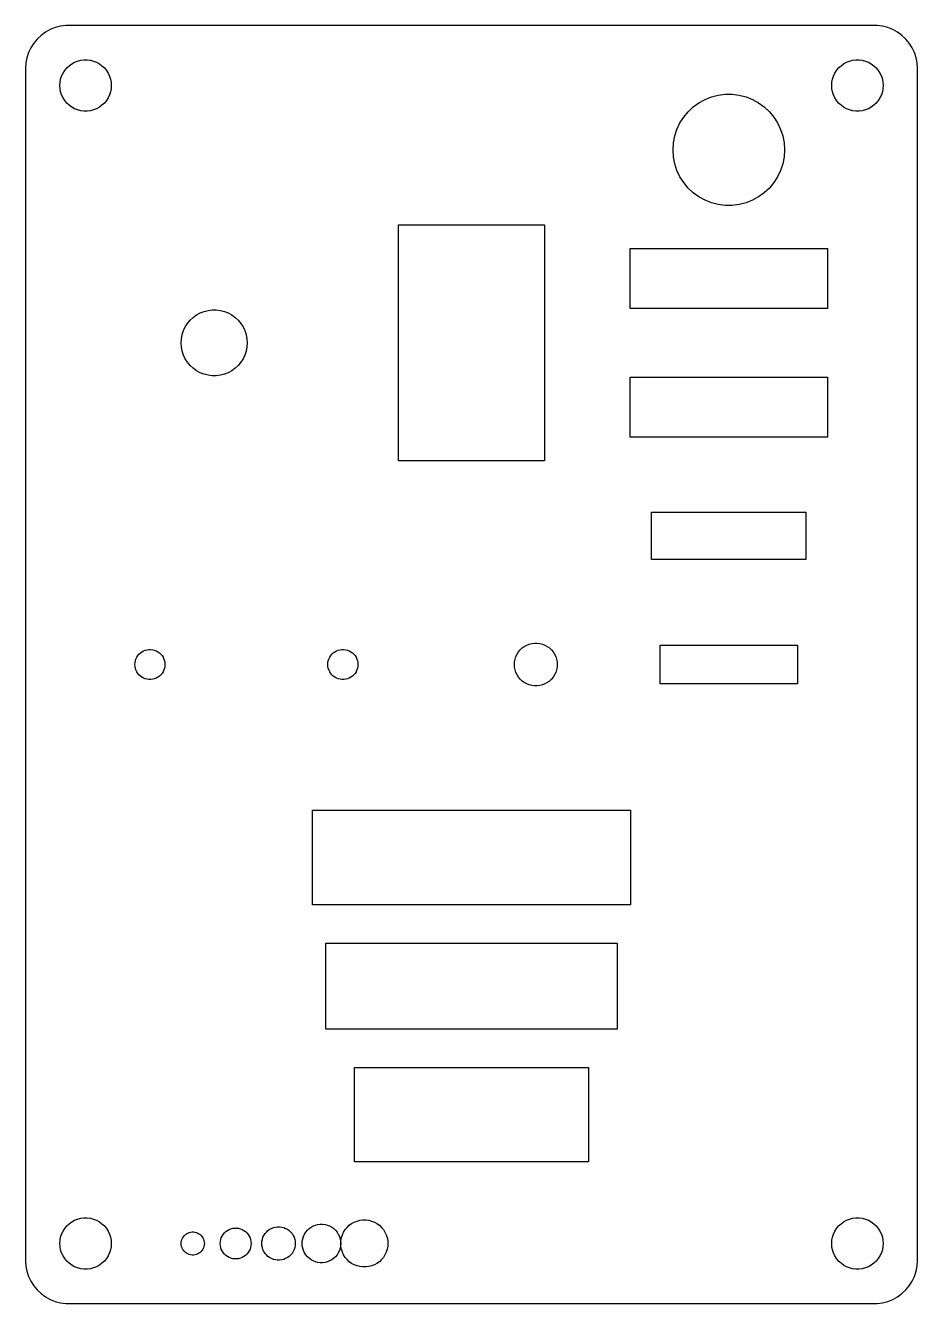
# Model space of a CAD drawing. Header units: metres. Extents: x -52 to 52, y -74 to 3413.
# Drawn here: x -52 to 52, y 1992.5 to 2141.5 of the extents above; entities that cross this region are included whole.
import ezdxf

# ---------------------------------------------------------------- set-up
doc = ezdxf.new("R2010")
doc.units = ezdxf.units.M

msp = doc.modelspace()

# ---------------------------------------------------------------- linework, layer by layer
for p, q in [((-49.1289, 2141.02), (-49.6791, 2140.72)), ((-48.5451, 2141.26), (-49.1289, 2141.02)), ((-47.9369, 2141.41), (-48.5451, 2141.26)), ((-47.3139, 2141.49), (-47.9369, 2141.41)), ((47.3139, 2141.49), (-47.3139, 2141.49)), ((47.9369, 2141.41), (47.3139, 2141.49)), ((48.5451, 2141.26), (47.9369, 2141.41)), ((49.1289, 2141.02), (48.5451, 2141.26)), ((49.6791, 2140.72), (49.1289, 2141.02)), ((-51.0451, 2139.44), (-51.3815, 2138.91)), ((-50.6448, 2139.92), (-51.0451, 2139.44)), ((-50.1871, 2140.35), (-50.6448, 2139.92)), ((-49.6791, 2140.72), (-50.1871, 2140.35)), ((50.1871, 2140.35), (49.6791, 2140.72)), ((50.6448, 2139.92), (50.1871, 2140.35)), ((51.0451, 2139.44), (50.6448, 2139.92)), ((51.3815, 2138.91), (51.0451, 2139.44)), ((-51.6489, 2138.34), (-51.8429, 2137.74)), ((-51.3815, 2138.91), (-51.6489, 2138.34)), ((51.6489, 2138.34), (51.3815, 2138.91)), ((51.8429, 2137.74), (51.6489, 2138.34)), ((-51.9606, 2137.13), (-52, 2136.5)), ((-52, 2136.5), (-52, 1997.5)), ((-51.8429, 2137.74), (-51.9606, 2137.13)), ((-47.427, 2136.26), (-47.1869, 2136.55)), ((-47.1869, 2136.55), (-46.9123, 2136.81)), ((-46.9123, 2136.81), (-46.6075, 2137.03)), ((-46.6075, 2137.03), (-46.2773, 2137.21)), ((-46.2773, 2137.21), (-45.927, 2137.35)), ((-45.927, 2137.35), (-45.5621, 2137.45)), ((-45.5621, 2137.45), (-45.1884, 2137.49)), ((-45.1884, 2137.49), (-44.8116, 2137.49)), ((-44.8116, 2137.49), (-44.4379, 2137.45)), ((-44.4379, 2137.45), (-44.0729, 2137.35)), ((-44.0729, 2137.35), (-43.7227, 2137.21)), ((-43.7227, 2137.21), (-43.3925, 2137.03)), ((-43.3925, 2137.03), (-43.0877, 2136.81)), ((-43.0877, 2136.81), (-42.8131, 2136.55)), ((-42.8131, 2136.55), (-42.5729, 2136.26)), ((42.5729, 2136.26), (42.8131, 2136.55)), ((42.8131, 2136.55), (43.0877, 2136.81)), ((43.0877, 2136.81), (43.3925, 2137.03)), ((43.3925, 2137.03), (43.7227, 2137.21)), ((43.7227, 2137.21), (44.0729, 2137.35)), ((44.0729, 2137.35), (44.4379, 2137.45)), ((44.4379, 2137.45), (44.8116, 2137.49)), ((44.8116, 2137.49), (45.1884, 2137.49)), ((45.1884, 2137.49), (45.5621, 2137.45)), ((45.5621, 2137.45), (45.927, 2137.35)), ((45.927, 2137.35), (46.2773, 2137.21)), ((46.2773, 2137.21), (46.6075, 2137.03)), ((46.6075, 2137.03), (46.9123, 2136.81)), ((46.9123, 2136.81), (47.1869, 2136.55)), ((47.1869, 2136.55), (47.427, 2136.26)), ((51.9606, 2137.13), (51.8429, 2137.74)), ((52, 2136.5), (51.9606, 2137.13)), ((52, 1997.5), (52, 2136.5)), ((-47.9763, 2134.88), (-47.9057, 2135.25)), ((-47.9057, 2135.25), (-47.7893, 2135.6)), ((-47.7893, 2135.6), (-47.6289, 2135.95)), ((-47.6289, 2135.95), (-47.427, 2136.26)), ((-42.5729, 2136.26), (-42.3711, 2135.95)), ((-42.3711, 2135.95), (-42.2107, 2135.6)), ((-42.2107, 2135.6), (-42.0942, 2135.25)), ((-42.0942, 2135.25), (-42.0237, 2134.88)), ((42.0237, 2134.88), (42.0942, 2135.25)), ((42.0942, 2135.25), (42.2107, 2135.6)), ((42.2107, 2135.6), (42.3711, 2135.95)), ((42.3711, 2135.95), (42.5729, 2136.26)), ((47.427, 2136.26), (47.6289, 2135.95)), ((47.6289, 2135.95), (47.7893, 2135.6)), ((47.7893, 2135.6), (47.9057, 2135.25)), ((47.9057, 2135.25), (47.9763, 2134.88)), ((-48, 2134.5), (-47.9763, 2134.88)), ((-47.9763, 2134.12), (-48, 2134.5)), ((-47.9057, 2133.75), (-47.9763, 2134.12)), ((-47.7893, 2133.4), (-47.9057, 2133.75)), ((-47.6289, 2133.05), (-47.7893, 2133.4)), ((-42.2107, 2133.4), (-42.3711, 2133.05)), ((-42.0942, 2133.75), (-42.2107, 2133.4)), ((-42.0237, 2134.12), (-42.0942, 2133.75)), ((-42.0237, 2134.88), (-42, 2134.5)), ((-42, 2134.5), (-42.0237, 2134.12)), ((28.782, 2133.38), (29.5919, 2133.49)), ((29.5919, 2133.49), (30.4081, 2133.49)), ((30.4081, 2133.49), (31.218, 2133.38)), ((42, 2134.5), (42.0237, 2134.88)), ((42.0237, 2134.12), (42, 2134.5)), ((42.0942, 2133.75), (42.0237, 2134.12)), ((42.2107, 2133.4), (42.0942, 2133.75)), ((42.3711, 2133.05), (42.2107, 2133.4)), ((47.7893, 2133.4), (47.6289, 2133.05)), ((47.9057, 2133.75), (47.7893, 2133.4)), ((47.9763, 2134.12), (47.9057, 2133.75)), ((47.9763, 2134.88), (48, 2134.5)), ((48, 2134.5), (47.9763, 2134.12)), ((-47.427, 2132.74), (-47.6289, 2133.05)), ((-47.1869, 2132.45), (-47.427, 2132.74)), ((-46.9123, 2132.19), (-47.1869, 2132.45)), ((-46.6075, 2131.97), (-46.9123, 2132.19)), ((-46.2773, 2131.79), (-46.6075, 2131.97)), ((-43.3925, 2131.97), (-43.7227, 2131.79)), ((-43.0877, 2132.19), (-43.3925, 2131.97)), ((-42.8131, 2132.45), (-43.0877, 2132.19)), ((-42.5729, 2132.74), (-42.8131, 2132.45)), ((-42.3711, 2133.05), (-42.5729, 2132.74)), ((25.2617, 2131.45), (25.8567, 2132.01)), ((25.8567, 2132.01), (26.5171, 2132.49)), ((26.5171, 2132.49), (27.2324, 2132.88)), ((27.2324, 2132.88), (27.9914, 2133.18)), ((27.9914, 2133.18), (28.782, 2133.38)), ((31.218, 2133.38), (32.0086, 2133.18)), ((32.0086, 2133.18), (32.7676, 2132.88)), ((32.7676, 2132.88), (33.4829, 2132.49)), ((33.4829, 2132.49), (34.1432, 2132.01)), ((34.1432, 2132.01), (34.7383, 2131.45)), ((42.5729, 2132.74), (42.3711, 2133.05)), ((42.8131, 2132.45), (42.5729, 2132.74)), ((43.0877, 2132.19), (42.8131, 2132.45)), ((43.3925, 2131.97), (43.0877, 2132.19)), ((43.7227, 2131.79), (43.3925, 2131.97)), ((46.6075, 2131.97), (46.2773, 2131.79)), ((46.9123, 2132.19), (46.6075, 2131.97)), ((47.1869, 2132.45), (46.9123, 2132.19)), ((47.427, 2132.74), (47.1869, 2132.45)), ((47.6289, 2133.05), (47.427, 2132.74)), ((-45.927, 2131.65), (-46.2773, 2131.79)), ((-45.5621, 2131.55), (-45.927, 2131.65)), ((-45.1884, 2131.51), (-45.5621, 2131.55)), ((-44.8116, 2131.51), (-45.1884, 2131.51)), ((-44.4379, 2131.55), (-44.8116, 2131.51)), ((-44.0729, 2131.65), (-44.4379, 2131.55)), ((-43.7227, 2131.79), (-44.0729, 2131.65)), ((24.304, 2130.13), (24.7414, 2130.82)), ((24.7414, 2130.82), (25.2617, 2131.45)), ((34.7383, 2131.45), (35.2586, 2130.82)), ((35.2586, 2130.82), (35.696, 2130.13)), ((44.0729, 2131.65), (43.7227, 2131.79)), ((44.4379, 2131.55), (44.0729, 2131.65)), ((44.8116, 2131.51), (44.4379, 2131.55)), ((45.1884, 2131.51), (44.8116, 2131.51)), ((45.5621, 2131.55), (45.1884, 2131.51)), ((45.927, 2131.65), (45.5621, 2131.55)), ((46.2773, 2131.79), (45.927, 2131.65)), ((23.7042, 2128.62), (23.9565, 2129.39)), ((23.9565, 2129.39), (24.304, 2130.13)), ((35.696, 2130.13), (36.0435, 2129.39)), ((36.0435, 2129.39), (36.2958, 2128.62)), ((23.5, 2127), (23.5513, 2127.81)), ((23.5513, 2127.81), (23.7042, 2128.62)), ((36.2958, 2128.62), (36.4487, 2127.81)), ((36.4487, 2127.81), (36.5, 2127)), ((23.5513, 2126.19), (23.5, 2127)), ((23.7042, 2125.38), (23.5513, 2126.19)), ((36.4487, 2126.19), (36.2958, 2125.38)), ((36.5, 2127), (36.4487, 2126.19)), ((23.9565, 2124.61), (23.7042, 2125.38)), ((24.304, 2123.87), (23.9565, 2124.61)), ((36.0435, 2124.61), (35.696, 2123.87)), ((36.2958, 2125.38), (36.0435, 2124.61)), ((24.7414, 2123.18), (24.304, 2123.87)), ((25.2617, 2122.55), (24.7414, 2123.18)), ((35.2586, 2123.18), (34.7383, 2122.55)), ((35.696, 2123.87), (35.2586, 2123.18)), ((25.8567, 2121.99), (25.2617, 2122.55)), ((26.5171, 2121.51), (25.8567, 2121.99)), ((27.2324, 2121.12), (26.5171, 2121.51)), ((33.4829, 2121.51), (32.7676, 2121.12)), ((34.1432, 2121.99), (33.4829, 2121.51)), ((34.7383, 2122.55), (34.1432, 2121.99)), ((27.9914, 2120.82), (27.2324, 2121.12)), ((28.782, 2120.62), (27.9914, 2120.82)), ((29.5919, 2120.51), (28.782, 2120.62)), ((30.4081, 2120.51), (29.5919, 2120.51)), ((31.218, 2120.62), (30.4081, 2120.51)), ((32.0086, 2120.82), (31.218, 2120.62)), ((32.7676, 2121.12), (32.0086, 2120.82)), ((-8.5, 2090.75), (-8.5, 2118.25)), ((-8.5, 2118.25), (8.5, 2118.25)), ((8.5, 2118.25), (8.5, 2090.75)), ((18.5, 2108.5), (18.5, 2115.5)), ((18.5, 2115.5), (41.5, 2115.5)), ((41.5, 2115.5), (41.5, 2108.5)), ((-31.6392, 2107.98), (-31.1897, 2108.16)), ((-31.1897, 2108.16), (-30.7214, 2108.28)), ((-30.7214, 2108.28), (-30.2417, 2108.34)), ((-30.2417, 2108.34), (-29.7583, 2108.34)), ((-29.7583, 2108.34), (-29.2786, 2108.28)), ((-29.2786, 2108.28), (-28.8103, 2108.16)), ((-28.8103, 2108.16), (-28.3607, 2107.98)), ((41.5, 2108.5), (18.5, 2108.5)), ((-33.3738, 2106.35), (-33.1147, 2106.76)), ((-33.1147, 2106.76), (-32.8065, 2107.14)), ((-32.8065, 2107.14), (-32.4541, 2107.47)), ((-32.4541, 2107.47), (-32.0629, 2107.75)), ((-32.0629, 2107.75), (-31.6392, 2107.98)), ((-28.3607, 2107.98), (-27.9371, 2107.75)), ((-27.9371, 2107.75), (-27.5459, 2107.47)), ((-27.5459, 2107.47), (-27.1935, 2107.14)), ((-27.1935, 2107.14), (-26.8853, 2106.76)), ((-26.8853, 2106.76), (-26.6262, 2106.35)), ((-33.8196, 2104.98), (-33.729, 2105.46)), ((-33.729, 2105.46), (-33.5796, 2105.92)), ((-33.5796, 2105.92), (-33.3738, 2106.35)), ((-26.6262, 2106.35), (-26.4203, 2105.92)), ((-26.4203, 2105.92), (-26.271, 2105.46)), ((-26.271, 2105.46), (-26.1804, 2104.98)), ((-33.85, 2104.5), (-33.8196, 2104.98)), ((-33.8196, 2104.02), (-33.85, 2104.5)), ((-33.729, 2103.54), (-33.8196, 2104.02)), ((-26.1804, 2104.02), (-26.271, 2103.54)), ((-26.1804, 2104.98), (-26.15, 2104.5)), ((-26.15, 2104.5), (-26.1804, 2104.02)), ((-33.5796, 2103.08), (-33.729, 2103.54)), ((-33.3738, 2102.65), (-33.5796, 2103.08)), ((-33.1147, 2102.24), (-33.3738, 2102.65)), ((-32.8065, 2101.86), (-33.1147, 2102.24)), ((-26.8853, 2102.24), (-27.1935, 2101.86)), ((-26.6262, 2102.65), (-26.8853, 2102.24)), ((-26.4203, 2103.08), (-26.6262, 2102.65)), ((-26.271, 2103.54), (-26.4203, 2103.08)), ((-32.4541, 2101.53), (-32.8065, 2101.86)), ((-32.0629, 2101.25), (-32.4541, 2101.53)), ((-31.6392, 2101.02), (-32.0629, 2101.25)), ((-31.1897, 2100.84), (-31.6392, 2101.02)), ((-30.7214, 2100.72), (-31.1897, 2100.84)), ((-30.2417, 2100.66), (-30.7214, 2100.72)), ((-29.7583, 2100.66), (-30.2417, 2100.66)), ((-29.2786, 2100.72), (-29.7583, 2100.66)), ((-28.8103, 2100.84), (-29.2786, 2100.72)), ((-28.3607, 2101.02), (-28.8103, 2100.84)), ((-27.9371, 2101.25), (-28.3607, 2101.02)), ((-27.5459, 2101.53), (-27.9371, 2101.25)), ((-27.1935, 2101.86), (-27.5459, 2101.53)), ((18.5, 2093.5), (18.5, 2100.5)), ((18.5, 2100.5), (41.5, 2100.5)), ((41.5, 2100.5), (41.5, 2093.5)), ((41.5, 2093.5), (18.5, 2093.5)), ((8.5, 2090.75), (-8.5, 2090.75)), ((21, 2079.25), (21, 2084.75)), ((21, 2084.75), (39, 2084.75)), ((39, 2084.75), (39, 2079.25)), ((39, 2079.25), (21, 2079.25)), ((6.43555, 2069.26), (6.72745, 2069.38)), ((6.72745, 2069.38), (7.03154, 2069.46)), ((7.03154, 2069.46), (7.34302, 2069.5)), ((7.34302, 2069.5), (7.65697, 2069.5)), ((7.65697, 2069.5), (7.96844, 2069.46)), ((7.96844, 2069.46), (8.27254, 2069.38)), ((8.27254, 2069.38), (8.56444, 2069.26)), ((-39.0335, 2067.84), (-38.9158, 2068.03)), ((-38.9158, 2068.03), (-38.7757, 2068.2)), ((-38.7757, 2068.2), (-38.6155, 2068.35)), ((-38.6155, 2068.35), (-38.4377, 2068.48)), ((-38.4377, 2068.48), (-38.2451, 2068.58)), ((-38.2451, 2068.58), (-38.0408, 2068.66)), ((-38.0408, 2068.66), (-37.8279, 2068.72)), ((-37.8279, 2068.72), (-37.6099, 2068.75)), ((-37.6099, 2068.75), (-37.3901, 2068.75)), ((-37.3901, 2068.75), (-37.1721, 2068.72)), ((-37.1721, 2068.72), (-36.9592, 2068.66)), ((-36.9592, 2068.66), (-36.7549, 2068.58)), ((-36.7549, 2068.58), (-36.5623, 2068.48)), ((-36.5623, 2068.48), (-36.3845, 2068.35)), ((-36.3845, 2068.35), (-36.2243, 2068.2)), ((-36.2243, 2068.2), (-36.0842, 2068.03)), ((-36.0842, 2068.03), (-35.9665, 2067.84)), ((-16.5335, 2067.84), (-16.4158, 2068.03)), ((-16.4158, 2068.03), (-16.2757, 2068.2)), ((-16.2757, 2068.2), (-16.1155, 2068.35)), ((-16.1155, 2068.35), (-15.9377, 2068.48)), ((-15.9377, 2068.48), (-15.7451, 2068.58)), ((-15.7451, 2068.58), (-15.5408, 2068.66)), ((-15.5408, 2068.66), (-15.3279, 2068.72)), ((-15.3279, 2068.72), (-15.1099, 2068.75)), ((-15.1099, 2068.75), (-14.8901, 2068.75)), ((-14.8901, 2068.75), (-14.6721, 2068.72)), ((-14.6721, 2068.72), (-14.4592, 2068.66)), ((-14.4592, 2068.66), (-14.2549, 2068.58)), ((-14.2549, 2068.58), (-14.0623, 2068.48)), ((-14.0623, 2068.48), (-13.8845, 2068.35)), ((-13.8845, 2068.35), (-13.7243, 2068.2)), ((-13.7243, 2068.2), (-13.5842, 2068.03)), ((-13.5842, 2068.03), (-13.4665, 2067.84)), ((5.07854, 2067.62), (5.17555, 2067.92)), ((5.17555, 2067.92), (5.30922, 2068.2)), ((5.30922, 2068.2), (5.47745, 2068.47)), ((5.47745, 2068.47), (5.67757, 2068.71)), ((5.67757, 2068.71), (5.90643, 2068.93)), ((5.90643, 2068.93), (6.16043, 2069.11)), ((6.16043, 2069.11), (6.43555, 2069.26)), ((8.56444, 2069.26), (8.83955, 2069.11)), ((8.83955, 2069.11), (9.09355, 2068.93)), ((9.09355, 2068.93), (9.32242, 2068.71)), ((9.32242, 2068.71), (9.52254, 2068.47)), ((9.52254, 2068.47), (9.69077, 2068.2)), ((9.69077, 2068.2), (9.82443, 2067.92)), ((9.82443, 2067.92), (9.92145, 2067.62)), ((22, 2064.75), (22, 2069.25)), ((22, 2069.25), (38, 2069.25)), ((38, 2069.25), (38, 2064.75)), ((-39.25, 2067), (-39.2362, 2067.22)), ((-39.2362, 2066.78), (-39.25, 2067)), ((-39.2362, 2067.22), (-39.195, 2067.44)), ((-39.195, 2066.56), (-39.2362, 2066.78)), ((-39.195, 2067.44), (-39.1271, 2067.64)), ((-39.1271, 2066.36), (-39.195, 2066.56)), ((-39.1271, 2067.64), (-39.0335, 2067.84)), ((-39.0335, 2066.16), (-39.1271, 2066.36)), ((-35.9665, 2067.84), (-35.8729, 2067.64)), ((-35.8729, 2066.36), (-35.9665, 2066.16)), ((-35.8729, 2067.64), (-35.805, 2067.44)), ((-35.805, 2066.56), (-35.8729, 2066.36)), ((-35.805, 2067.44), (-35.7638, 2067.22)), ((-35.7638, 2066.78), (-35.805, 2066.56)), ((-35.7638, 2067.22), (-35.75, 2067)), ((-35.75, 2067), (-35.7638, 2066.78)), ((-16.75, 2067), (-16.7362, 2067.22)), ((-16.7362, 2066.78), (-16.75, 2067)), ((-16.7362, 2067.22), (-16.695, 2067.44)), ((-16.695, 2066.56), (-16.7362, 2066.78)), ((-16.695, 2067.44), (-16.6271, 2067.64)), ((-16.6271, 2066.36), (-16.695, 2066.56)), ((-16.6271, 2067.64), (-16.5335, 2067.84)), ((-16.5335, 2066.16), (-16.6271, 2066.36)), ((-13.4665, 2067.84), (-13.3729, 2067.64)), ((-13.3729, 2066.36), (-13.4665, 2066.16)), ((-13.3729, 2067.64), (-13.305, 2067.44)), ((-13.305, 2066.56), (-13.3729, 2066.36)), ((-13.305, 2067.44), (-13.2638, 2067.22)), ((-13.2638, 2066.78), (-13.305, 2066.56)), ((-13.2638, 2067.22), (-13.25, 2067)), ((-13.25, 2067), (-13.2638, 2066.78)), ((5, 2067), (5.0197, 2067.31)), ((5.0197, 2066.69), (5, 2067)), ((5.0197, 2067.31), (5.07854, 2067.62)), ((5.07854, 2066.38), (5.0197, 2066.69)), ((5.17555, 2066.08), (5.07854, 2066.38)), ((9.92145, 2066.38), (9.82443, 2066.08)), ((9.92145, 2067.62), (9.98029, 2067.31)), ((9.98029, 2066.69), (9.92145, 2066.38)), ((9.98029, 2067.31), (10, 2067)), ((10, 2067), (9.98029, 2066.69)), ((-38.9158, 2065.97), (-39.0335, 2066.16)), ((-38.7757, 2065.8), (-38.9158, 2065.97)), ((-38.6155, 2065.65), (-38.7757, 2065.8)), ((-38.4377, 2065.52), (-38.6155, 2065.65)), ((-38.2451, 2065.42), (-38.4377, 2065.52)), ((-38.0408, 2065.34), (-38.2451, 2065.42)), ((-37.8279, 2065.28), (-38.0408, 2065.34)), ((-37.6099, 2065.25), (-37.8279, 2065.28)), ((-37.3901, 2065.25), (-37.6099, 2065.25)), ((-37.1721, 2065.28), (-37.3901, 2065.25)), ((-36.9592, 2065.34), (-37.1721, 2065.28)), ((-36.7549, 2065.42), (-36.9592, 2065.34)), ((-36.5623, 2065.52), (-36.7549, 2065.42)), ((-36.3845, 2065.65), (-36.5623, 2065.52)), ((-36.2243, 2065.8), (-36.3845, 2065.65)), ((-36.0842, 2065.97), (-36.2243, 2065.8)), ((-35.9665, 2066.16), (-36.0842, 2065.97)), ((-16.4158, 2065.97), (-16.5335, 2066.16)), ((-16.2757, 2065.8), (-16.4158, 2065.97)), ((-16.1155, 2065.65), (-16.2757, 2065.8)), ((-15.9377, 2065.52), (-16.1155, 2065.65)), ((-15.7451, 2065.42), (-15.9377, 2065.52)), ((-15.5408, 2065.34), (-15.7451, 2065.42)), ((-15.3279, 2065.28), (-15.5408, 2065.34)), ((-15.1099, 2065.25), (-15.3279, 2065.28)), ((-14.8901, 2065.25), (-15.1099, 2065.25)), ((-14.6721, 2065.28), (-14.8901, 2065.25)), ((-14.4592, 2065.34), (-14.6721, 2065.28)), ((-14.2549, 2065.42), (-14.4592, 2065.34)), ((-14.0623, 2065.52), (-14.2549, 2065.42)), ((-13.8845, 2065.65), (-14.0623, 2065.52)), ((-13.7243, 2065.8), (-13.8845, 2065.65)), ((-13.5842, 2065.97), (-13.7243, 2065.8)), ((-13.4665, 2066.16), (-13.5842, 2065.97)), ((5.30922, 2065.8), (5.17555, 2066.08)), ((5.47745, 2065.53), (5.30922, 2065.8)), ((5.67757, 2065.29), (5.47745, 2065.53)), ((5.90643, 2065.07), (5.67757, 2065.29)), ((6.16043, 2064.89), (5.90643, 2065.07)), ((6.43555, 2064.74), (6.16043, 2064.89)), ((8.83955, 2064.89), (8.56444, 2064.74)), ((9.09355, 2065.07), (8.83955, 2064.89)), ((9.32242, 2065.29), (9.09355, 2065.07)), ((9.52254, 2065.53), (9.32242, 2065.29)), ((9.69077, 2065.8), (9.52254, 2065.53)), ((9.82443, 2066.08), (9.69077, 2065.8)), ((6.72745, 2064.62), (6.43555, 2064.74)), ((7.03154, 2064.54), (6.72745, 2064.62)), ((7.34302, 2064.5), (7.03154, 2064.54)), ((7.65697, 2064.5), (7.34302, 2064.5)), ((7.96844, 2064.54), (7.65697, 2064.5)), ((8.27254, 2064.62), (7.96844, 2064.54)), ((8.56444, 2064.74), (8.27254, 2064.62)), ((38, 2064.75), (22, 2064.75)), ((-18.5555, 2039), (-18.5555, 2050)), ((-18.5555, 2050), (18.5555, 2050)), ((18.5555, 2050), (18.5555, 2039)), ((18.5555, 2039), (-18.5555, 2039)), ((-17, 2024.5), (-17, 2034.5)), ((-17, 2034.5), (17, 2034.5)), ((17, 2034.5), (17, 2024.5)), ((17, 2024.5), (-17, 2024.5)), ((-13.65, 2009), (-13.65, 2020)), ((-13.65, 2020), (13.65, 2020)), ((13.65, 2020), (13.65, 2009)), ((13.65, 2009), (-13.65, 2009)), ((-46.2773, 2002.21), (-45.927, 2002.35)), ((-45.927, 2002.35), (-45.5621, 2002.45)), ((-45.5621, 2002.45), (-45.1884, 2002.49)), ((-45.1884, 2002.49), (-44.8116, 2002.49)), ((-44.8116, 2002.49), (-44.4379, 2002.45)), ((-44.4379, 2002.45), (-44.0729, 2002.35)), ((-44.0729, 2002.35), (-43.7227, 2002.21)), ((43.7227, 2002.21), (44.0729, 2002.35)), ((44.0729, 2002.35), (44.4379, 2002.45)), ((44.4379, 2002.45), (44.8116, 2002.49)), ((44.8116, 2002.49), (45.1884, 2002.49)), ((45.1884, 2002.49), (45.5621, 2002.45)), ((45.5621, 2002.45), (45.927, 2002.35)), ((45.927, 2002.35), (46.2773, 2002.21)), ((-47.7893, 2000.6), (-47.6289, 2000.95)), ((-47.6289, 2000.95), (-47.427, 2001.26)), ((-47.427, 2001.26), (-47.1869, 2001.55)), ((-47.1869, 2001.55), (-46.9123, 2001.81)), ((-46.9123, 2001.81), (-46.6075, 2002.03)), ((-46.6075, 2002.03), (-46.2773, 2002.21)), ((-43.7227, 2002.21), (-43.3925, 2002.03)), ((-43.3925, 2002.03), (-43.0877, 2001.81)), ((-43.0877, 2001.81), (-42.8131, 2001.55)), ((-42.8131, 2001.55), (-42.5729, 2001.26)), ((-42.5729, 2001.26), (-42.3711, 2000.95)), ((-42.3711, 2000.95), (-42.2107, 2000.6)), ((-32.9172, 2000.78), (-32.753, 2000.83)), ((-32.753, 2000.83), (-32.5848, 2000.85)), ((-32.5848, 2000.85), (-32.4152, 2000.85)), ((-32.4152, 2000.85), (-32.247, 2000.83)), ((-32.247, 2000.83), (-32.0828, 2000.78)), ((-28.8121, 2000.73), (-28.6474, 2000.89)), ((-28.6474, 2000.89), (-28.4645, 2001.02)), ((-28.4645, 2001.02), (-28.2664, 2001.13)), ((-28.2664, 2001.13), (-28.0562, 2001.21)), ((-28.0562, 2001.21), (-27.8373, 2001.27)), ((-27.8373, 2001.27), (-27.613, 2001.3)), ((-27.613, 2001.3), (-27.387, 2001.3)), ((-27.387, 2001.3), (-27.1627, 2001.27)), ((-27.1627, 2001.27), (-26.9438, 2001.21)), ((-26.9438, 2001.21), (-26.7336, 2001.13)), ((-26.7336, 2001.13), (-26.5355, 2001.02)), ((-26.5355, 2001.02), (-26.3526, 2000.89)), ((-26.3526, 2000.89), (-26.1879, 2000.73)), ((-24.0776, 2000.65), (-23.9215, 2000.83)), ((-23.9215, 2000.83), (-23.743, 2001)), ((-23.743, 2001), (-23.5449, 2001.15)), ((-23.5449, 2001.15), (-23.3303, 2001.26)), ((-23.3303, 2001.26), (-23.1026, 2001.35)), ((-23.1026, 2001.35), (-22.8654, 2001.42)), ((-22.8654, 2001.42), (-22.6224, 2001.45)), ((-22.6224, 2001.45), (-22.3775, 2001.45)), ((-22.3775, 2001.45), (-22.1346, 2001.42)), ((-22.1346, 2001.42), (-21.8974, 2001.35)), ((-21.8974, 2001.35), (-21.6697, 2001.26)), ((-21.6697, 2001.26), (-21.4551, 2001.15)), ((-21.4551, 2001.15), (-21.257, 2001)), ((-21.257, 2001), (-21.0785, 2000.83)), ((-21.0785, 2000.83), (-20.9224, 2000.65)), ((-19.4717, 2000.58), (-19.3203, 2000.82)), ((-19.3203, 2000.82), (-19.1402, 2001.04)), ((-19.1402, 2001.04), (-18.9342, 2001.23)), ((-18.9342, 2001.23), (-18.7056, 2001.4)), ((-18.7056, 2001.4), (-18.458, 2001.54)), ((-18.458, 2001.54), (-18.1953, 2001.64)), ((-18.1953, 2001.64), (-17.9216, 2001.71)), ((-17.9216, 2001.71), (-17.6413, 2001.75)), ((-17.6413, 2001.75), (-17.3587, 2001.75)), ((-17.3587, 2001.75), (-17.0784, 2001.71)), ((-17.0784, 2001.71), (-16.8047, 2001.64)), ((-16.8047, 2001.64), (-16.542, 2001.54)), ((-16.542, 2001.54), (-16.2944, 2001.4)), ((-16.2944, 2001.4), (-16.0658, 2001.23)), ((-16.0658, 2001.23), (-15.8598, 2001.04)), ((-15.8598, 2001.04), (-15.6797, 2000.82)), ((-15.6797, 2000.82), (-15.5283, 2000.58)), ((-15.0569, 2000.51), (-14.9098, 2000.82)), ((-14.9098, 2000.82), (-14.7248, 2001.12)), ((-14.7248, 2001.12), (-14.5047, 2001.38)), ((-14.5047, 2001.38), (-14.2529, 2001.62)), ((-14.2529, 2001.62), (-13.9735, 2001.82)), ((-13.9735, 2001.82), (-13.6709, 2001.99)), ((-13.6709, 2001.99), (-13.3498, 2002.12)), ((-13.3498, 2002.12), (-13.0153, 2002.2)), ((-13.0153, 2002.2), (-12.6727, 2002.24)), ((-12.6727, 2002.24), (-12.3273, 2002.24)), ((-12.3273, 2002.24), (-11.9847, 2002.2)), ((-11.9847, 2002.2), (-11.6502, 2002.12)), ((-11.6502, 2002.12), (-11.3291, 2001.99)), ((-11.3291, 2001.99), (-11.0265, 2001.82)), ((-11.0265, 2001.82), (-10.7471, 2001.62)), ((-10.7471, 2001.62), (-10.4953, 2001.38)), ((-10.4953, 2001.38), (-10.2752, 2001.12)), ((-10.2752, 2001.12), (-10.0901, 2000.82)), ((-10.0901, 2000.82), (-9.9431, 2000.51)), ((42.2107, 2000.6), (42.3711, 2000.95)), ((42.3711, 2000.95), (42.5729, 2001.26)), ((42.5729, 2001.26), (42.8131, 2001.55)), ((42.8131, 2001.55), (43.0877, 2001.81)), ((43.0877, 2001.81), (43.3925, 2002.03)), ((43.3925, 2002.03), (43.7227, 2002.21)), ((46.2773, 2002.21), (46.6075, 2002.03)), ((46.6075, 2002.03), (46.9123, 2001.81)), ((46.9123, 2001.81), (47.1869, 2001.55)), ((47.1869, 2001.55), (47.427, 2001.26)), ((47.427, 2001.26), (47.6289, 2000.95)), ((47.6289, 2000.95), (47.7893, 2000.6)), ((-48, 1999.5), (-47.9763, 1999.88)), ((-47.9763, 1999.12), (-48, 1999.5)), ((-47.9763, 1999.88), (-47.9057, 2000.25)), ((-47.9057, 2000.25), (-47.7893, 2000.6)), ((-42.2107, 2000.6), (-42.0942, 2000.25)), ((-42.0942, 2000.25), (-42.0237, 1999.88)), ((-42.0237, 1999.88), (-42, 1999.5)), ((-42, 1999.5), (-42.0237, 1999.12)), ((-33.85, 1999.5), (-33.8394, 1999.67)), ((-33.8394, 1999.33), (-33.85, 1999.5)), ((-33.8394, 1999.67), (-33.8076, 1999.84)), ((-33.8076, 1999.16), (-33.8394, 1999.33)), ((-33.8076, 1999.84), (-33.7552, 2000)), ((-33.7552, 2000), (-33.683, 2000.15)), ((-33.683, 2000.15), (-33.5922, 2000.29)), ((-33.5922, 2000.29), (-33.4841, 2000.42)), ((-33.4841, 2000.42), (-33.3605, 2000.54)), ((-33.3605, 2000.54), (-33.2234, 2000.64)), ((-33.2234, 2000.64), (-33.0748, 2000.72)), ((-33.0748, 2000.72), (-32.9172, 2000.78)), ((-32.0828, 2000.78), (-31.9252, 2000.72)), ((-31.9252, 2000.72), (-31.7766, 2000.64)), ((-31.7766, 2000.64), (-31.6395, 2000.54)), ((-31.6395, 2000.54), (-31.5159, 2000.42)), ((-31.5159, 2000.42), (-31.4078, 2000.29)), ((-31.4078, 2000.29), (-31.317, 2000.15)), ((-31.317, 2000.15), (-31.2448, 2000)), ((-31.2448, 2000), (-31.1924, 1999.84)), ((-31.1924, 1999.84), (-31.1606, 1999.67)), ((-31.1606, 1999.33), (-31.1924, 1999.16)), ((-31.1606, 1999.67), (-31.15, 1999.5)), ((-31.15, 1999.5), (-31.1606, 1999.33)), ((-29.3, 1999.5), (-29.2858, 1999.73)), ((-29.2858, 1999.27), (-29.3, 1999.5)), ((-29.2858, 1999.73), (-29.2434, 1999.95)), ((-29.2434, 1999.95), (-29.1736, 2000.16)), ((-29.1736, 2000.16), (-29.0773, 2000.37)), ((-29.0773, 2000.37), (-28.9562, 2000.56)), ((-28.9562, 2000.56), (-28.8121, 2000.73)), ((-26.1879, 2000.73), (-26.0438, 2000.56)), ((-26.0438, 2000.56), (-25.9226, 2000.37)), ((-25.9226, 2000.37), (-25.8264, 2000.16)), ((-25.8264, 2000.16), (-25.7565, 1999.95)), ((-25.7565, 1999.95), (-25.7142, 1999.73)), ((-25.7142, 1999.73), (-25.7, 1999.5)), ((-25.7, 1999.5), (-25.7142, 1999.27)), ((-24.45, 1999.5), (-24.4346, 1999.74)), ((-24.4346, 1999.26), (-24.45, 1999.5)), ((-24.4346, 1999.74), (-24.3887, 1999.98)), ((-24.3887, 1999.98), (-24.3131, 2000.22)), ((-24.3131, 2000.22), (-24.2088, 2000.44)), ((-24.2088, 2000.44), (-24.0776, 2000.65)), ((-20.9224, 2000.65), (-20.7912, 2000.44)), ((-20.7912, 2000.44), (-20.6869, 2000.22)), ((-20.6869, 2000.22), (-20.6113, 1999.98)), ((-20.6113, 1999.98), (-20.5654, 1999.74)), ((-20.5654, 1999.74), (-20.55, 1999.5)), ((-20.55, 1999.5), (-20.5654, 1999.26)), ((-19.75, 1999.5), (-19.7323, 1999.78)), ((-19.7323, 1999.22), (-19.75, 1999.5)), ((-19.7323, 1999.78), (-19.6793, 2000.06)), ((-19.6793, 2000.06), (-19.592, 2000.33)), ((-19.592, 2000.33), (-19.4717, 2000.58)), ((-15.5283, 2000.58), (-15.408, 2000.33)), ((-15.408, 2000.33), (-15.3207, 2000.06)), ((-15.3207, 2000.06), (-15.2677, 1999.78)), ((-15.2677, 1999.78), (-15.25, 1999.5)), ((-15.25, 1999.5), (-15.2677, 1999.22)), ((-15.25, 1999.5), (-15.2283, 1999.84)), ((-15.2283, 1999.16), (-15.25, 1999.5)), ((-15.2283, 1999.84), (-15.1636, 2000.18)), ((-15.1636, 2000.18), (-15.0569, 2000.51)), ((-9.9431, 2000.51), (-9.8364, 2000.18)), ((-9.8364, 2000.18), (-9.77168, 1999.84)), ((-9.77168, 1999.84), (-9.75, 1999.5)), ((-9.75, 1999.5), (-9.77168, 1999.16)), ((42, 1999.5), (42.0237, 1999.88)), ((42.0237, 1999.12), (42, 1999.5)), ((42.0237, 1999.88), (42.0942, 2000.25)), ((42.0942, 2000.25), (42.2107, 2000.6)), ((47.7893, 2000.6), (47.9057, 2000.25)), ((47.9057, 2000.25), (47.9763, 1999.88)), ((47.9763, 1999.88), (48, 1999.5)), ((48, 1999.5), (47.9763, 1999.12)), ((-47.9057, 1998.75), (-47.9763, 1999.12)), ((-47.7893, 1998.4), (-47.9057, 1998.75)), ((-47.6289, 1998.05), (-47.7893, 1998.4)), ((-47.427, 1997.74), (-47.6289, 1998.05)), ((-42.3711, 1998.05), (-42.5729, 1997.74)), ((-42.2107, 1998.4), (-42.3711, 1998.05)), ((-42.0942, 1998.75), (-42.2107, 1998.4)), ((-42.0237, 1999.12), (-42.0942, 1998.75)), ((-33.7552, 1999), (-33.8076, 1999.16)), ((-33.683, 1998.85), (-33.7552, 1999)), ((-33.5922, 1998.71), (-33.683, 1998.85)), ((-33.4841, 1998.58), (-33.5922, 1998.71)), ((-33.3605, 1998.46), (-33.4841, 1998.58)), ((-33.2234, 1998.36), (-33.3605, 1998.46)), ((-33.0748, 1998.28), (-33.2234, 1998.36)), ((-32.9172, 1998.22), (-33.0748, 1998.28)), ((-32.753, 1998.17), (-32.9172, 1998.22)), ((-32.5848, 1998.15), (-32.753, 1998.17)), ((-32.4152, 1998.15), (-32.5848, 1998.15)), ((-32.247, 1998.17), (-32.4152, 1998.15)), ((-32.0828, 1998.22), (-32.247, 1998.17)), ((-31.9252, 1998.28), (-32.0828, 1998.22)), ((-31.7766, 1998.36), (-31.9252, 1998.28)), ((-31.6395, 1998.46), (-31.7766, 1998.36)), ((-31.5159, 1998.58), (-31.6395, 1998.46)), ((-31.4078, 1998.71), (-31.5159, 1998.58)), ((-31.317, 1998.85), (-31.4078, 1998.71)), ((-31.2448, 1999), (-31.317, 1998.85)), ((-31.1924, 1999.16), (-31.2448, 1999)), ((-29.2434, 1999.05), (-29.2858, 1999.27)), ((-29.1736, 1998.84), (-29.2434, 1999.05)), ((-29.0773, 1998.63), (-29.1736, 1998.84)), ((-28.9562, 1998.44), (-29.0773, 1998.63)), ((-28.8121, 1998.27), (-28.9562, 1998.44)), ((-28.6474, 1998.11), (-28.8121, 1998.27)), ((-28.4645, 1997.98), (-28.6474, 1998.11)), ((-28.2664, 1997.87), (-28.4645, 1997.98)), ((-28.0562, 1997.79), (-28.2664, 1997.87)), ((-26.7336, 1997.87), (-26.9438, 1997.79)), ((-26.5355, 1997.98), (-26.7336, 1997.87)), ((-26.3526, 1998.11), (-26.5355, 1997.98)), ((-26.1879, 1998.27), (-26.3526, 1998.11)), ((-26.0438, 1998.44), (-26.1879, 1998.27)), ((-25.9226, 1998.63), (-26.0438, 1998.44)), ((-25.8264, 1998.84), (-25.9226, 1998.63)), ((-25.7565, 1999.05), (-25.8264, 1998.84)), ((-25.7142, 1999.27), (-25.7565, 1999.05)), ((-24.3887, 1999.02), (-24.4346, 1999.26)), ((-24.3131, 1998.78), (-24.3887, 1999.02)), ((-24.2088, 1998.56), (-24.3131, 1998.78)), ((-24.0776, 1998.35), (-24.2088, 1998.56)), ((-23.9215, 1998.17), (-24.0776, 1998.35)), ((-23.743, 1998), (-23.9215, 1998.17)), ((-23.5449, 1997.85), (-23.743, 1998)), ((-23.3303, 1997.74), (-23.5449, 1997.85)), ((-21.4551, 1997.85), (-21.6697, 1997.74)), ((-21.257, 1998), (-21.4551, 1997.85)), ((-21.0785, 1998.17), (-21.257, 1998)), ((-20.9224, 1998.35), (-21.0785, 1998.17)), ((-20.7912, 1998.56), (-20.9224, 1998.35)), ((-20.6869, 1998.78), (-20.7912, 1998.56)), ((-20.6113, 1999.02), (-20.6869, 1998.78)), ((-20.5654, 1999.26), (-20.6113, 1999.02)), ((-19.6793, 1998.94), (-19.7323, 1999.22)), ((-19.592, 1998.67), (-19.6793, 1998.94)), ((-19.4717, 1998.42), (-19.592, 1998.67)), ((-19.3203, 1998.18), (-19.4717, 1998.42)), ((-19.1402, 1997.96), (-19.3203, 1998.18)), ((-18.9342, 1997.77), (-19.1402, 1997.96)), ((-15.8598, 1997.96), (-16.0658, 1997.77)), ((-15.6797, 1998.18), (-15.8598, 1997.96)), ((-15.5283, 1998.42), (-15.6797, 1998.18)), ((-15.408, 1998.67), (-15.5283, 1998.42)), ((-15.3207, 1998.94), (-15.408, 1998.67)), ((-15.2677, 1999.22), (-15.3207, 1998.94)), ((-15.1636, 1998.82), (-15.2283, 1999.16)), ((-15.0569, 1998.49), (-15.1636, 1998.82)), ((-14.9098, 1998.18), (-15.0569, 1998.49)), ((-14.7248, 1997.88), (-14.9098, 1998.18)), ((-14.5047, 1997.62), (-14.7248, 1997.88)), ((-10.2752, 1997.88), (-10.4953, 1997.62)), ((-10.0901, 1998.18), (-10.2752, 1997.88)), ((-9.9431, 1998.49), (-10.0901, 1998.18)), ((-9.8364, 1998.82), (-9.9431, 1998.49)), ((-9.77168, 1999.16), (-9.8364, 1998.82)), ((42.0942, 1998.75), (42.0237, 1999.12)), ((42.2107, 1998.4), (42.0942, 1998.75)), ((42.3711, 1998.05), (42.2107, 1998.4)), ((42.5729, 1997.74), (42.3711, 1998.05)), ((47.6289, 1998.05), (47.427, 1997.74)), ((47.7893, 1998.4), (47.6289, 1998.05)), ((47.9057, 1998.75), (47.7893, 1998.4)), ((47.9763, 1999.12), (47.9057, 1998.75)), ((-52, 1997.5), (-51.9606, 1996.87)), ((-51.9606, 1996.87), (-51.8429, 1996.26)), ((-47.1869, 1997.45), (-47.427, 1997.74)), ((-46.9123, 1997.19), (-47.1869, 1997.45)), ((-46.6075, 1996.97), (-46.9123, 1997.19)), ((-46.2773, 1996.79), (-46.6075, 1996.97)), ((-45.927, 1996.65), (-46.2773, 1996.79)), ((-45.5621, 1996.55), (-45.927, 1996.65)), ((-45.1884, 1996.51), (-45.5621, 1996.55)), ((-44.8116, 1996.51), (-45.1884, 1996.51)), ((-44.4379, 1996.55), (-44.8116, 1996.51)), ((-44.0729, 1996.65), (-44.4379, 1996.55)), ((-43.7227, 1996.79), (-44.0729, 1996.65)), ((-43.3925, 1996.97), (-43.7227, 1996.79)), ((-43.0877, 1997.19), (-43.3925, 1996.97)), ((-42.8131, 1997.45), (-43.0877, 1997.19)), ((-42.5729, 1997.74), (-42.8131, 1997.45)), ((-27.8373, 1997.73), (-28.0562, 1997.79)), ((-27.613, 1997.7), (-27.8373, 1997.73)), ((-27.387, 1997.7), (-27.613, 1997.7)), ((-27.1627, 1997.73), (-27.387, 1997.7)), ((-26.9438, 1997.79), (-27.1627, 1997.73)), ((-23.1026, 1997.65), (-23.3303, 1997.74)), ((-22.8654, 1997.58), (-23.1026, 1997.65)), ((-22.6224, 1997.55), (-22.8654, 1997.58)), ((-22.3775, 1997.55), (-22.6224, 1997.55)), ((-22.1346, 1997.58), (-22.3775, 1997.55)), ((-21.8974, 1997.65), (-22.1346, 1997.58)), ((-21.6697, 1997.74), (-21.8974, 1997.65)), ((-18.7056, 1997.6), (-18.9342, 1997.77)), ((-18.458, 1997.46), (-18.7056, 1997.6)), ((-18.1953, 1997.36), (-18.458, 1997.46)), ((-17.9216, 1997.29), (-18.1953, 1997.36)), ((-17.6413, 1997.25), (-17.9216, 1997.29)), ((-17.3587, 1997.25), (-17.6413, 1997.25)), ((-17.0784, 1997.29), (-17.3587, 1997.25)), ((-16.8047, 1997.36), (-17.0784, 1997.29)), ((-16.542, 1997.46), (-16.8047, 1997.36)), ((-16.2944, 1997.6), (-16.542, 1997.46)), ((-16.0658, 1997.77), (-16.2944, 1997.6)), ((-14.2529, 1997.38), (-14.5047, 1997.62)), ((-13.9735, 1997.18), (-14.2529, 1997.38)), ((-13.6709, 1997.01), (-13.9735, 1997.18)), ((-13.3498, 1996.88), (-13.6709, 1997.01)), ((-13.0153, 1996.8), (-13.3498, 1996.88)), ((-12.6727, 1996.76), (-13.0153, 1996.8)), ((-12.3273, 1996.76), (-12.6727, 1996.76)), ((-11.9847, 1996.8), (-12.3273, 1996.76)), ((-11.6502, 1996.88), (-11.9847, 1996.8)), ((-11.3291, 1997.01), (-11.6502, 1996.88)), ((-11.0265, 1997.18), (-11.3291, 1997.01)), ((-10.7471, 1997.38), (-11.0265, 1997.18)), ((-10.4953, 1997.62), (-10.7471, 1997.38)), ((42.8131, 1997.45), (42.5729, 1997.74)), ((43.0877, 1997.19), (42.8131, 1997.45)), ((43.3925, 1996.97), (43.0877, 1997.19)), ((43.7227, 1996.79), (43.3925, 1996.97)), ((44.0729, 1996.65), (43.7227, 1996.79)), ((44.4379, 1996.55), (44.0729, 1996.65)), ((44.8116, 1996.51), (44.4379, 1996.55)), ((45.1884, 1996.51), (44.8116, 1996.51)), ((45.5621, 1996.55), (45.1884, 1996.51)), ((45.927, 1996.65), (45.5621, 1996.55)), ((46.2773, 1996.79), (45.927, 1996.65)), ((46.6075, 1996.97), (46.2773, 1996.79)), ((46.9123, 1997.19), (46.6075, 1996.97)), ((47.1869, 1997.45), (46.9123, 1997.19)), ((47.427, 1997.74), (47.1869, 1997.45)), ((51.8429, 1996.26), (51.9606, 1996.87)), ((51.9606, 1996.87), (52, 1997.5)), ((-51.8429, 1996.26), (-51.6489, 1995.66)), ((-51.6489, 1995.66), (-51.3815, 1995.09)), ((-51.3815, 1995.09), (-51.0451, 1994.56)), ((51.0451, 1994.56), (51.3815, 1995.09)), ((51.3815, 1995.09), (51.6489, 1995.66)), ((51.6489, 1995.66), (51.8429, 1996.26)), ((-51.0451, 1994.56), (-50.6448, 1994.08)), ((-50.6448, 1994.08), (-50.1871, 1993.65)), ((-50.1871, 1993.65), (-49.6791, 1993.28)), ((49.6791, 1993.28), (50.1871, 1993.65)), ((50.1871, 1993.65), (50.6448, 1994.08)), ((50.6448, 1994.08), (51.0451, 1994.56)), ((-49.6791, 1993.28), (-49.1289, 1992.98)), ((-49.1289, 1992.98), (-48.5451, 1992.74)), ((-48.5451, 1992.74), (-47.9369, 1992.59)), ((-47.9369, 1992.59), (-47.3139, 1992.51)), ((-47.3139, 1992.51), (47.3139, 1992.51)), ((47.3139, 1992.51), (47.9369, 1992.59)), ((47.9369, 1992.59), (48.5451, 1992.74)), ((48.5451, 1992.74), (49.1289, 1992.98)), ((49.1289, 1992.98), (49.6791, 1993.28))]:
    msp.add_line(p, q)

doc.saveas('drawing.dxf')
